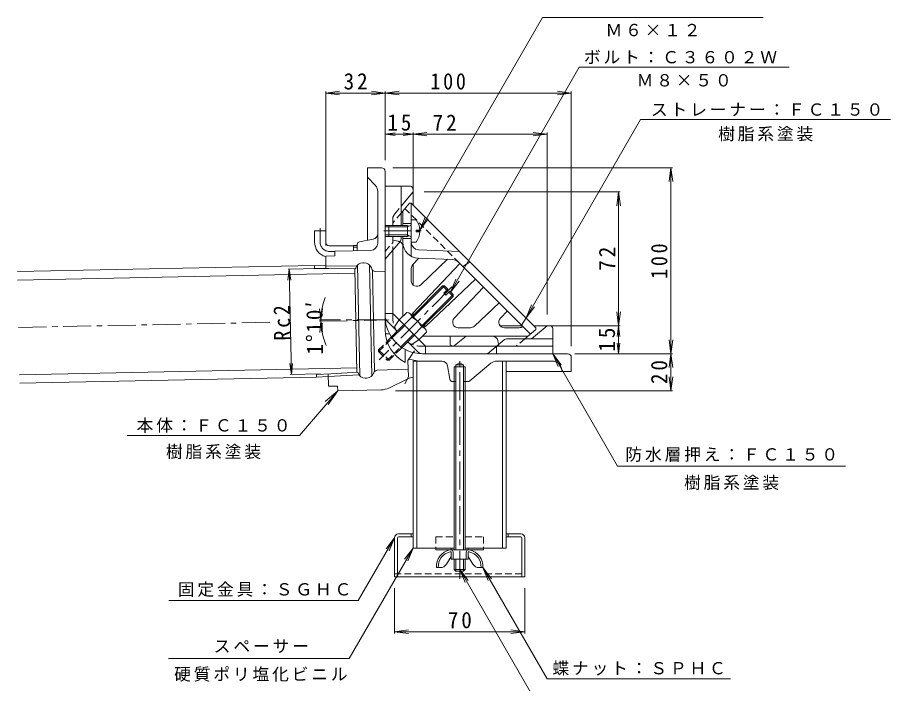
# Model space of a CAD drawing. Units: millimetres at full size, sheet at 1:3. Extents: x -599 to 806, y -582 to 531.
# Drawn here: x -598.9 to -129.8, y -386.5 to -28.4 of the extents above; entities that cross this region are included whole.
import ezdxf

# ---------------------------------------------------------------- set-up
doc = ezdxf.new("R2010")
doc.units = ezdxf.units.MM
doc.header["$LTSCALE"] = 3
doc.linetypes.add('CHAIN1', pattern=[8, 5, -1, 1, -1])
doc.linetypes.add('DASHED1', pattern=[1.8, 1.2, -0.6])
for name, color, linetype, lineweight in [('3-0', 4, 'Continuous', 9), ('3-1', 2, 'Continuous', 9), ('3-2', 6, 'Continuous', 9), ('3-3', 4, 'Continuous', 9), ('3-4', 7, 'Continuous', 9), ('3-5', 7, 'Continuous', 9), ('3-6', 6, 'Continuous', 9), ('3-A', 2, 'Continuous', 9), ('3-B', 3, 'Continuous', 9), ('3-C', 6, 'Continuous', 9)]:
    doc.layers.add(name, color=color, linetype=linetype, lineweight=lineweight)
doc.styles.add('ＭＳ ゴシック', font='')
doc.styles.get('ＭＳ ゴシック').set_extended_font_data('MS Gothic')

msp = doc.modelspace()

# ---------------------------------------------------------------- linework, layer by layer
at = {"layer": '3-0'}
for p, q in [((-403.308, -109.151), (-410.808, -109.151)), ((-410.808, -148.199), (-410.808, -109.151)), ((-401.308, -111.151), (-401.308, -196.151)), ((-406.652, -118.609), (-410.808, -114.151)), ((-405.308, -149.666), (-405.308, -122.019)), ((-433.308, -143.151), (-439.308, -143.151)), ((-439.308, -149.151), (-439.308, -143.151)), ((-433.308, -149.151), (-433.308, -143.151)), ((-415.077, -148.927), (-407.772, -147.599)), ((-431.308, -151.151), (-418.308, -151.151)), ((-409.227, -153.665), (-428.36, -154.055)), ((-428.309, -156.554), (-428.36, -154.055)), ((-418.308, -150.976), (-416.308, -150.976)), ((-418.308, -153.85), (-418.308, -150.976)), ((-418.308, -151.791), (-416.308, -151.791)), ((-416.308, -150.403), (-416.308, -153.81)), ((-433.308, -156.656), (-428.309, -156.554)), ((-433.308, -156.656), (-433.173, -163.327)), ((-433.203, -161.848), (-416.523, -162.03)), ((-431.694, -163.343), (-417.144, -163.501)), ((-416.508, -219.17), (-417.642, -163.496)), ((-417.144, -163.501), (-417.032, -163.122)), ((-414.97, -221.018), (-416.181, -161.587)), ((-412.639, -160.236), (-413.276, -160.249)), ((-408.468, -221.048), (-409.682, -161.455)), ((-408.581, -163.506), (-408.769, -162.953)), ((-407.016, -218.677), (-408.125, -164.256)), ((-406.646, -164.865), (-401.308, -164.756)), ((-399.042, -198.399), (-401.182, -198.399)), ((-390.556, -206.884), (-390.556, -213.884)), ((-303.308, -209.151), (-381.308, -209.151)), ((-370.812, -213.151), (-381.308, -213.151)), ((-366.533, -222.919), (-367.861, -215.614)), ((-363.308, -215.151), (-359.308, -215.151)), ((-359.308, -215.151), (-361.308, -213.996)), ((-359.308, -216.151), (-359.308, -215.151)), ((-344.593, -214.321), (-355.89, -223.8)), ((-341.379, -213.151), (-311.481, -213.151)), ((-301.308, -211.151), (-301.308, -218.651)), ((-432.019, -219.971), (-431.883, -226.642)), ((-407.479, -219.417), (-407.526, -219.549)), ((-405.668, -218.082), (-388.992, -217.451)), ((-336.308, -218.651), (-301.308, -218.651)), ((-306.562, -217.257), (-306.308, -218.651)), ((-431.989, -221.45), (-415.33, -220.59)), ((-411.217, -222.22), (-412.013, -222.236)), ((-389.108, -222.69), (-399.36, -227.589)), ((-363.308, -224.151), (-365.057, -224.151)), ((-356.855, -224.151), (-359.308, -224.151)), ((-431.883, -226.642), (-426.884, -226.54)), ((-426.833, -229.039), (-426.884, -226.54)), ((-403.468, -228.564), (-426.833, -229.039))]:
    msp.add_line(p, q, dxfattribs=at)
at = {"layer": '3-0', "linetype": 'CHAIN1'}
for p, q in [((-436.308, -149.151), (-436.308, -141.658)), ((-431.308, -154.151), (-428.358, -154.151)), ((-365.436, -173.279), (-404.597, -212.44)), ((-598.333, -195.024), (-461.115, -192.23)), ((-436.712, -191.733), (-399.298, -190.971)), ((-401.308, -191.012), (-436.664, -191.012)), ((-361.308, -330.125), (-361.308, -212.719))]:
    msp.add_line(p, q, dxfattribs=at)
at = {"layer": '3-0', "color": 7}
msp.add_lwpolyline([(-385.58, -207.602), (-389.163, -212.814), (-388.837, -221.61), (-390.792, -225.303)], dxfattribs=at)
at = {"layer": '3-0'}
for points in [[(-363.308, -216.151), (-363.308, -215.151), (-361.308, -213.996)], [(-430.542, -219.895), (-416.011, -219.144), (-415.884, -219.519)]]:
    msp.add_lwpolyline(points, dxfattribs=at)
for centre, radius, start, end in [((-403.308, -111.151), 2, 0, 90), ((-410.308, -122.019), 5, 0, 42.99986), ((-408.308, -144.647), 3, 280.3046, 0), ((-431.308, -149.151), 8, 180, 255.55925), ((-431.308, -149.151), 2, 180, 270), ((-414.808, -150.403), 1.5, 100.30553, 180), ((-409.308, -149.666), 4, 271.16649, 0), ((-413.194, -164.248), 4, 91.16684, 163.64136), ((-412.558, -164.235), 4, 18.69203, 91.16649), ((-406.687, -162.866), 2, 198.69193, 271.16612), ((-381.308, -189.151), 20, 180, 270), ((-381.308, -196.151), 20, 180, 242.45766), ((-303.308, -211.151), 2, 0, 90), ((-381.308, -189.151), 24, 252.28262, 269.99994), ((-370.812, -216.151), 3, 10.30443, 90), ((-341.379, -218.151), 5, 90, 129.99995), ((-311.481, -218.151), 5, 10.30489, 90), ((-412.095, -218.237), 4, 198.69226, 271.16684), ((-411.299, -218.221), 4, 271.16684, 340.61086), ((-405.593, -220.081), 2, 92.16795, 160.61086), ((-382.641, -236.224), 15, 104.15347, 115.53932), ((-365.057, -222.651), 1.5, 190.30476, 270), ((-356.855, -222.651), 1.5, 270, 310.00034), ((-403.671, -218.566), 10, 271.1667, 295.53929)]:
    msp.add_arc(centre, radius, start, end, dxfattribs=at)
at = {"layer": '3-0', "linetype": 'CHAIN1'}
msp.add_arc((-431.308, -149.151), 5, 180, 270, dxfattribs=at)
at = {"layer": '3-1'}
for p, q in [((-401.308, -119.151), (-401.308, -189.151)), ((-387.808, -119.151), (-401.308, -119.151)), ((-392.808, -140.151), (-392.808, -119.151)), ((-386.308, -120.651), (-386.308, -129.151)), ((-392.808, -129.897), (-386.308, -122.151)), ((-399.308, -140.151), (-401.308, -140.151)), ((-399.308, -141.021), (-401.308, -141.021)), ((-399.308, -145.281), (-401.308, -145.281)), ((-399.308, -146.151), (-401.308, -146.151)), ((-393.159, -148.569), (-401.308, -158.281)), ((-392.808, -147.605), (-392.808, -146.151)), ((-397.308, -153.514), (-397.308, -187.473)), ((-386.308, -161.045), (-386.308, -172.157)), ((-397.308, -187.473), (-401.308, -187.473)), ((-386.308, -188.494), (-386.308, -187.185)), ((-400.429, -191.424), (-394.834, -197.019)), ((-396.601, -195.252), (-393.773, -191.009)), ((-380.652, -194.151), (-379.343, -194.151)), ((-327.672, -194.151), (-339.508, -194.151)), ((-314.308, -194.151), (-322.651, -201.151)), ((-312.808, -194.151), (-321.308, -194.151)), ((-311.308, -195.651), (-311.308, -209.151)), ((-387.409, -204.444), (-383.166, -201.615)), ((-366.418, -199.651), (-366.418, -203.685)), ((-357.863, -199.651), (-364.009, -204.808)), ((-337.193, -201.502), (-346.308, -209.151)), ((-336.228, -201.151), (-311.308, -201.151)), ((-389.177, -202.676), (-383.581, -208.272)), ((-311.308, -205.151), (-379.631, -205.151)), ((-341.541, -205.151), (-341.541, -209.151)), ((-311.308, -209.151), (-381.308, -209.151))]:
    msp.add_line(p, q, dxfattribs=at)
at = {"layer": '3-1', "linetype": 'DASHED1'}
for p, q in [((-396.139, -133.866), (-392.808, -129.897)), ((-397.308, -137.08), (-397.308, -140.151)), ((-401.308, -154.151), (-397.308, -149.384)), ((-397.308, -146.151), (-397.308, -153.514)), ((-397.308, -187.473), (-397.308, -189.151)), ((-379.631, -205.151), (-381.308, -205.151))]:
    msp.add_line(p, q, dxfattribs=at)
at = {"layer": '3-1'}
msp.add_lwpolyline([(-397.308, -187.473), (-379.631, -205.151), (-379.631, -209.151)], dxfattribs=at)
for centre, radius, start, end in [((-387.808, -120.651), 1.5, 0, 90), ((-394.308, -147.605), 1.5, 319.99997, 0), ((-398.308, -189.302), 3, 177.11079, 224.99966), ((-381.308, -189.151), 20, 180, 270), ((-312.808, -195.651), 1.5, 0, 90), ((-336.228, -202.651), 1.5, 90, 130.00003), ((-364.951, -203.685), 1.466, 180, 309.99966), ((-381.46, -206.15), 3, 225.00034, 272.88921)]:
    msp.add_arc(centre, radius, start, end, dxfattribs=at)
at = {"layer": '3-1', "linetype": 'DASHED1'}
for centre, radius, start, end in [((-392.308, -137.08), 5, 140.00005, 180), ((-381.308, -189.151), 16, 180, 210.52126), ((-381.308, -189.151), 16, 239.47624, 270)]:
    msp.add_arc(centre, radius, start, end, dxfattribs=at)
at = {"layer": '3-2'}
for p, q in [((-388.308, -128.151), (-392.808, -133.514)), ((-387.308, -128.151), (-388.308, -128.151)), ((-387.308, -128.151), (-320.308, -195.151)), ((-387.308, -156.802), (-387.308, -128.151)), ((-391.808, -132.322), (-391.808, -140.151)), ((-391.808, -139.151), (-387.308, -139.151)), ((-391.808, -146.151), (-391.808, -189.044)), ((-391.808, -147.151), (-387.308, -147.151)), ((-383.462, -153.299), (-361.308, -154.151)), ((-386.484, -161.231), (-383.239, -157.811)), ((-365.201, -158.505), (-383.635, -157.796)), ((-382.243, -172.097), (-367.814, -158.404)), ((-387.308, -163.296), (-387.308, -169.921)), ((-361.15, -160.674), (-386.472, -187.358)), ((-361.858, -159.965), (-323.225, -198.598)), ((-359.541, -162.283), (-355.651, -159.808)), ((-352.831, -168.992), (-379.515, -194.315)), ((-364.255, -190.086), (-348.422, -173.402)), ((-353.388, -194.327), (-340.103, -181.72)), ((-339.448, -190.086), (-335.694, -186.129)), ((-325.612, -189.848), (-328.087, -193.737)), ((-355.453, -195.151), (-362.078, -195.151)), ((-329.313, -195.151), (-337.272, -195.151)), ((-320.308, -196.151), (-326.267, -201.151)), ((-320.308, -195.151), (-320.308, -196.151)), ((-324.48, -199.651), (-381.202, -199.651)), ((-340.861, -202.114), (-340.472, -204.253))]:
    msp.add_line(p, q, dxfattribs=at)
at = {"layer": '3-2', "linetype": 'DASHED1'}
for p, q in [((-390.756, -131.068), (-361.858, -159.965)), ((-392.808, -133.514), (-397.308, -138.877)), ((-394.272, -148.703), (-397.313, -148.151)), ((-326.267, -201.151), (-331.034, -205.151)), ((-340.472, -204.253), (-340.308, -205.151))]:
    msp.add_line(p, q, dxfattribs=at)
at = {"layer": '3-2', "linetype": 'CHAIN1'}
msp.add_line((-402.112, -143.151), (-381.996, -143.151), dxfattribs=at)
at = {"layer": '3-2', "linetype": 'DASHED1'}
msp.add_arc((-394.808, -151.655), 3, 63.89326, 79.70404, dxfattribs=at)
at = {"layer": '3-2'}
for centre, radius, start, end in [((-394.808, -151.655), 3, 0, 63.89326), ((-383.308, -149.302), 8.5, 180, 267.79736), ((-383.308, -149.302), 4, 180, 267.79758), ((-365.393, -163.501), 5, 44.99989, 87.79738), ((-384.308, -163.296), 3, 136.49954, 179.99966), ((-384.308, -169.921), 3, 180.00034, 313.49998), ((-384.296, -189.423), 3, 136.50002, 161.15651), ((-362.078, -192.151), 3, 136.50002, 269.99966), ((-337.272, -192.151), 3, 136.50002, 270), ((-381.58, -192.139), 3, 288.84221, 313.49998), ((-355.453, -192.151), 3, 270.00034, 313.50046), ((-329.313, -192.151), 3, 270, 310.13972), ((-343.812, -202.651), 3, 10.3046, 90)]:
    msp.add_arc(centre, radius, start, end, dxfattribs=at)
at = {"layer": '3-3', "linetype": 'DASHED1'}
for p, q in [((-374.059, -307.651), (-374.059, -313.651)), ((-374.059, -307.651), (-364.309, -307.651)), ((-358.308, -307.651), (-348.558, -307.651)), ((-348.558, -307.651), (-348.558, -313.651))]:
    msp.add_line(p, q, dxfattribs=at)
at = {"layer": '3-3'}
for p, q in [((-374.059, -313.651), (-374.059, -314.651)), ((-365.808, -313.651), (-365.808, -314.651)), ((-356.809, -313.651), (-356.809, -314.651)), ((-348.558, -313.651), (-348.558, -314.651)), ((-374.059, -314.651), (-348.558, -314.651))]:
    msp.add_line(p, q, dxfattribs=at)
at = {"layer": '3-4'}
for p, q in [((-433.303, -69.016), (-425.868, -68.037)), ((-433.303, -68.116), (-433.303, -150.898)), ((-433.303, -69.016), (-401.308, -69.016)), ((-433.303, -69.016), (-425.868, -69.995)), ((-401.308, -69.016), (-408.744, -68.037)), ((-401.308, -69.016), (-408.744, -69.995)), ((-401.308, -69.016), (-393.873, -68.037)), ((-401.308, -68.116), (-401.308, -105.152)), ((-401.308, -69.016), (-301.308, -69.016)), ((-401.308, -69.016), (-393.873, -69.995)), ((-301.308, -69.016), (-308.744, -68.037)), ((-301.308, -69.016), (-308.744, -69.995)), ((-301.308, -68.116), (-301.308, -205.151)), ((-401.308, -91.115), (-395.972, -90.412)), ((-401.308, -91.115), (-386.308, -91.115)), ((-401.308, -91.115), (-395.972, -91.817)), ((-386.308, -91.115), (-391.645, -90.412)), ((-386.308, -91.115), (-391.645, -91.817)), ((-386.308, -91.115), (-378.873, -90.136)), ((-386.308, -90.215), (-386.308, -123.151)), ((-386.308, -91.115), (-314.308, -91.115)), ((-386.308, -91.115), (-378.873, -92.094)), ((-314.308, -91.115), (-321.744, -90.136)), ((-314.308, -91.115), (-321.744, -92.094)), ((-314.308, -90.215), (-314.308, -188.151)), ((-246.901, -109.151), (-397.308, -109.151)), ((-247.801, -109.151), (-248.78, -116.587)), ((-247.801, -209.151), (-247.801, -109.151)), ((-247.801, -109.151), (-246.822, -116.587)), ((-275.011, -122.151), (-380.308, -122.151)), ((-275.911, -122.151), (-276.89, -129.587)), ((-275.911, -194.151), (-275.911, -122.151)), ((-275.911, -122.151), (-274.932, -129.587)), ((-452.909, -163.729), (-453.571, -169.692)), ((-437.172, -163.408), (-453.509, -163.741)), ((-452.909, -163.729), (-451.755, -220.373)), ((-452.909, -163.729), (-452.005, -169.66)), ((-435.845, -191.012), (-436.628, -185.063)), ((-435.845, -191.012), (-435.062, -185.063)), ((-275.911, -194.151), (-276.89, -186.715)), ((-275.911, -194.151), (-274.932, -186.715)), ((-435.838, -191.715), (-436.5, -197.678)), ((-435.838, -191.715), (-434.934, -197.647)), ((-275.011, -194.151), (-315.308, -194.151)), ((-275.911, -194.151), (-276.661, -199.851)), ((-275.911, -209.151), (-275.911, -194.151)), ((-275.911, -194.151), (-275.161, -199.851)), ((-247.801, -209.151), (-248.78, -201.715)), ((-247.801, -209.151), (-246.822, -201.715)), ((-275.911, -209.151), (-276.661, -203.451)), ((-275.911, -209.151), (-275.161, -203.451)), ((-275.011, -209.151), (-299.477, -209.151)), ((-246.901, -209.151), (-297.308, -209.151)), ((-247.801, -209.151), (-248.78, -216.587)), ((-247.801, -229.039), (-247.801, -209.151)), ((-247.801, -209.151), (-246.822, -216.587)), ((-451.755, -220.373), (-452.659, -214.442)), ((-451.755, -220.373), (-451.093, -214.41)), ((-436.018, -220.053), (-452.355, -220.385)), ((-247.801, -229.039), (-248.78, -221.604)), ((-247.801, -229.039), (-246.822, -221.604)), ((-246.901, -229.039), (-395.827, -229.039)), ((-396.308, -359.564), (-396.308, -335.151)), ((-326.309, -359.564), (-326.309, -335.151)), ((-396.308, -358.664), (-388.873, -357.686)), ((-396.308, -358.664), (-326.309, -358.664)), ((-396.308, -358.664), (-388.873, -359.643)), ((-326.309, -358.664), (-333.744, -357.686)), ((-326.309, -358.664), (-333.744, -359.643))]:
    msp.add_line(p, q, dxfattribs=at)
msp.add_arc((-401.307, -191.012), 34.538, 159.47813, 203.50938, dxfattribs=at)
at = {"layer": '3-5'}
for p, q in [((-382.72, -142.672), (-316.725, -28.365)), ((-316.725, -28.365), (-198.133, -28.365)), ((-366.154, -176.021), (-297.159, -55.018)), ((-297.159, -55.018), (-184.254, -55.018)), ((-382.72, -142.672), (-379.85, -135.743)), ((-382.72, -142.672), (-378.154, -136.722)), ((-366.154, -176.021), (-363.284, -169.092)), ((-366.154, -176.021), (-361.588, -170.071)), ((-325.612, -189.848), (-322.742, -182.919)), ((-325.612, -189.848), (-321.046, -183.898)), ((-311.308, -209.151), (-276.438, -269.548)), ((-311.308, -209.151), (-306.743, -215.101)), ((-311.308, -209.151), (-308.438, -216.08)), ((-426.833, -229.039), (-431.887, -236.487)), ((-539.96, -253.154), (-447.345, -253.154)), ((-276.438, -269.548), (-154.02, -269.548)), ((-396.308, -308.151), (-415.794, -341.901)), ((-396.308, -308.151), (-400.874, -314.101)), ((-396.308, -308.151), (-399.179, -315.08)), ((-386.309, -313.651), (-420.615, -373.071)), ((-386.309, -313.651), (-390.874, -319.601)), ((-386.309, -313.651), (-389.179, -320.58)), ((-361.308, -325.151), (-305.267, -422.217)), ((-361.308, -325.151), (-356.743, -331.101)), ((-361.308, -325.151), (-358.438, -332.08)), ((-348.808, -324.151), (-314.279, -383.958)), ((-348.808, -324.151), (-344.243, -330.101)), ((-348.808, -324.151), (-345.938, -331.08)), ((-517.519, -341.901), (-415.794, -341.901)), ((-517.7, -373.071), (-420.615, -373.071)), ((-314.279, -383.958), (-215.701, -383.958))]:
    msp.add_line(p, q, dxfattribs=at)
for points in [[(-325.612, -189.848), (-264.06, -83.238), (-129.766, -83.238)], [(-447.345, -253.154), (-426.833, -229.039), (-433.642, -234.925)]]:
    msp.add_lwpolyline(points, dxfattribs=at)
at = {"layer": '3-6'}
for p, q in [((-384.308, -313.651), (-384.308, -213.151)), ((-338.309, -213.151), (-338.309, -313.651)), ((-336.308, -213.151), (-336.308, -313.651)), ((-386.309, -313.651), (-364.309, -313.651)), ((-358.308, -313.651), (-336.308, -313.651))]:
    msp.add_line(p, q, dxfattribs=at)
msp.add_lwpolyline([(-386.309, -313.651), (-386.309, -213.151), (-381.308, -213.151)], dxfattribs=at)
at = {"layer": '3-A'}
for p, q in [((-399.308, -140.151), (-399.308, -146.151)), ((-389.308, -140.151), (-399.308, -140.151)), ((-389.308, -141.021), (-387.436, -139.969)), ((-389.308, -140.151), (-388.545, -140.592)), ((-389.308, -140.151), (-389.308, -146.151)), ((-384.708, -137.151), (-387.308, -137.151)), ((-389.308, -141.021), (-399.308, -141.021)), ((-389.308, -145.281), (-399.308, -145.281)), ((-389.308, -145.281), (-387.436, -146.333)), ((-384.708, -143.63), (-384.708, -142.672)), ((-382.72, -142.672), (-384.708, -142.672)), ((-382.72, -143.63), (-384.708, -143.63)), ((-389.308, -146.151), (-399.308, -146.151)), ((-389.308, -146.151), (-388.545, -145.71)), ((-384.708, -149.151), (-387.308, -149.151)), ((-386.702, -188.887), (-370.49, -172.675)), ((-386.207, -189.382), (-369.5, -172.675)), ((-370.49, -172.675), (-369.5, -172.675)), ((-370.49, -172.675), (-368.191, -174.973)), ((-369.5, -172.675), (-367.697, -174.478)), ((-381.54, -194.049), (-364.833, -177.342)), ((-369.818, -176.599), (-367.697, -174.478)), ((-369.818, -176.599), (-368.757, -177.66)), ((-368.757, -177.66), (-366.636, -175.539)), ((-367.131, -176.034), (-364.833, -178.332)), ((-366.636, -175.539), (-364.833, -177.342)), ((-364.833, -177.342), (-364.833, -178.332)), ((-381.045, -194.544), (-364.833, -178.332)), ((-389.687, -186.923), (-393.773, -191.009)), ((-387.033, -189.576), (-391.119, -193.662)), ((-387.85, -187.739), (-379.897, -195.692)), ((-398.467, -200.652), (-391.298, -193.483)), ((-398.032, -201.208), (-390.803, -193.978)), ((-381.734, -194.876), (-385.82, -198.962)), ((-393.365, -205.874), (-386.136, -198.645)), ((-392.81, -206.309), (-385.641, -199.14)), ((-379.081, -197.529), (-383.166, -201.615)), ((-364.309, -216.151), (-358.308, -216.151)), ((-364.309, -216.151), (-364.309, -314.651)), ((-363.308, -216.151), (-363.308, -314.651)), ((-359.308, -216.151), (-359.308, -314.651)), ((-358.308, -216.151), (-358.308, -314.651)), ((-368.412, -322.283), (-365.808, -318.151)), ((-366.009, -315.651), (-366.494, -315.651)), ((-365.808, -319.651), (-365.808, -315.851)), ((-364.808, -315.851), (-364.808, -319.651)), ((-357.808, -315.851), (-357.808, -319.651)), ((-356.809, -319.651), (-356.809, -315.851)), ((-354.204, -322.283), (-356.809, -318.151)), ((-356.608, -315.651), (-356.123, -315.651)), ((-365.808, -319.651), (-356.809, -319.651)), ((-364.309, -319.651), (-364.309, -325.151)), ((-363.308, -319.651), (-363.308, -326.151)), ((-359.308, -319.651), (-359.308, -326.151)), ((-358.308, -319.651), (-358.308, -325.151)), ((-371.797, -324.151), (-373.808, -324.151)), ((-364.309, -325.151), (-358.308, -325.151)), ((-350.82, -324.151), (-348.808, -324.151))]:
    msp.add_line(p, q, dxfattribs=at)
at = {"layer": '3-A', "linetype": 'DASHED1'}
for p, q in [((-404.855, -207.041), (-398.467, -200.652)), ((-404.855, -208.031), (-398.032, -201.208)), ((-400.188, -212.697), (-393.365, -205.874)), ((-399.198, -212.697), (-392.81, -206.309)), ((-404.855, -207.041), (-404.855, -208.031)), ((-404.855, -207.041), (-399.198, -212.697)), ((-404.855, -208.031), (-400.188, -212.697)), ((-400.188, -212.697), (-399.198, -212.697))]:
    msp.add_line(p, q, dxfattribs=at)
at = {"layer": '3-A'}
msp.add_lwpolyline([(-364.309, -325.151), (-363.308, -326.151), (-359.308, -326.151), (-358.308, -325.151)], dxfattribs=at)
for centre, radius, start, end in [((-387.558, -139.751), 0.25, 299.32918, 0), ((-392.708, -143.151), 10, 2.74562, 36.86987), ((-392.708, -143.151), 10, 323.13013, 357.25438), ((-387.558, -146.551), 0.25, 0, 60.67082), ((-389.83, -189.719), 2.8, 2.92557, 87.07463), ((-391.008, -198.85), 10.089, 23.19786, 66.80214), ((-381.877, -197.672), 2.8, 2.92572, 87.07428), ((-364.572, -323.672), 9.248, 102.71823, 182.96507), ((-364.572, -323.672), 8.248, 103.47058, 182.96507), ((-366.009, -315.851), 1.2, 0, 90), ((-366.009, -315.851), 0.2, 0, 90), ((-356.608, -315.851), 1.2, 90, 180), ((-356.608, -315.851), 0.2, 90, 180), ((-358.044, -323.672), 8.248, 357.03493, 76.52942), ((-358.044, -323.672), 9.248, 357.03493, 77.28177), ((-371.797, -320.151), 4, 270, 327.78351), ((-350.82, -320.151), 4, 212.21649, 270)]:
    msp.add_arc(centre, radius, start, end, dxfattribs=at)
at = {"layer": '3-B'}
for p, q in [((-396.308, -308.151), (-396.308, -329.151)), ((-394.708, -308.151), (-394.708, -329.151)), ((-394.208, -306.051), (-386.309, -306.051)), ((-394.208, -307.651), (-386.309, -307.651)), ((-387.309, -307.651), (-387.309, -306.051)), ((-336.308, -306.051), (-328.409, -306.051)), ((-336.308, -307.651), (-328.409, -307.651)), ((-335.308, -306.051), (-335.308, -307.651)), ((-327.909, -308.151), (-327.909, -329.151)), ((-326.309, -308.151), (-326.309, -329.151)), ((-396.308, -329.151), (-326.309, -329.151))]:
    msp.add_line(p, q, dxfattribs=at)
at = {"layer": '3-B', "linetype": 'DASHED1'}
msp.add_line((-396.308, -327.551), (-326.309, -327.551), dxfattribs=at)
at = {"layer": '3-B'}
for centre, radius, start, end in [((-394.208, -308.151), 2.1, 90, 180), ((-394.208, -308.151), 0.5, 90, 180), ((-328.409, -308.151), 2.1, 0, 90), ((-328.409, -308.151), 0.5, 0, 90)]:
    msp.add_arc(centre, radius, start, end, dxfattribs=at)
at = {"layer": '3-C'}
for p, q in [((-598.944, -165.03), (-439.38, -161.781)), ((-431.694, -163.343), (-439.397, -163.259)), ((-598.852, -169.53), (-417.594, -165.838)), ((-597.814, -220.519), (-416.556, -216.828)), ((-430.542, -219.895), (-438.235, -220.292)), ((-438.159, -221.769), (-438.235, -220.292)), ((-597.722, -225.018), (-438.159, -221.769)), ((-431.989, -221.45), (-438.159, -221.769))]:
    msp.add_line(p, q, dxfattribs=at)
msp.add_lwpolyline([(-433.203, -161.848), (-439.38, -161.781), (-439.397, -163.259)], dxfattribs=at)

# ---------------------------------------------------------------- texts
at = {"layer": '3-4', "color": 2, "char_height": 8.798, "attachment_point": 7, "style": 'ＭＳ ゴシック'}
for s, insert in [('\\T1.27;\\W0.95;32', (-423.681, -67.216)), ('\\T1.27;\\W0.9;100', (-377.027, -67.216)), ('\\T1.27;\\W0.95;15', (-400.183, -89.315)), ('\\T1.27;\\W0.95;72', (-375.842, -89.315)), ('\\T1.27;\\W0.95;70', (-367.683, -356.864))]:
    msp.add_mtext(s, dxfattribs=dict(at, insert=insert))
for s, insert, rotation in [('\\T1.27;\\W0.95;72', (-277.711, -164.526), 90), ('\\T1.27;\\W0.9;100', (-249.601, -168.901), 90), ('\\T1.19;\\W0.95;1°10′', (-434.61, -209.593), 90.583), ('\\T1.27;\\W0.9;Rc2', (-452.1, -202.026), 91.167), ('\\T1.27;\\W0.95;15', (-277.711, -208.026), 90), ('\\T1.27;\\W0.95;20', (-249.601, -225.47), 90)]:
    msp.add_mtext(s, dxfattribs=dict(at, insert=insert, rotation=rotation))
at = {"layer": '3-5', "char_height": 6.598, "attachment_point": 7, "style": 'ＭＳ ゴシック'}
for s, insert in [('\\T1.17;Ｍ６×１２', (-282.929, -38.535)), ('\\T1.17;ボルト：Ｃ３６０２Ｗ', (-294.523, -53.411)), ('\\T1.17;Ｍ８×５０', (-266.206, -65.553)), ('\\T1.17;ストレーナー：ＦＣ１５０', (-258.529, -81.522)), ('\\T1.17;樹脂系塗装', (-222.413, -94.982)), ('\\T1.17;本体：ＦＣ１５０', (-534.903, -251.695)), ('\\T1.17;樹脂系塗装', (-519.153, -265.872)), ('\\T1.17;防水層押え：ＦＣ１５０', (-272.229, -267.311)), ('\\T1.17;樹脂系塗装', (-240.729, -282.453)), ('\\T1.17;固定金具：ＳＧＨＣ', (-512.781, -339.903)), ('\\T1.17;スペーサー', (-493.444, -370.078)), ('\\T1.17;蝶ナット：ＳＰＨＣ', (-311.49, -382.249)), ('\\T1.17;硬質ポリ塩化ビニル', (-514.751, -385.481))]:
    msp.add_mtext(s, dxfattribs=dict(at, insert=insert))

doc.saveas('drawing.dxf')
